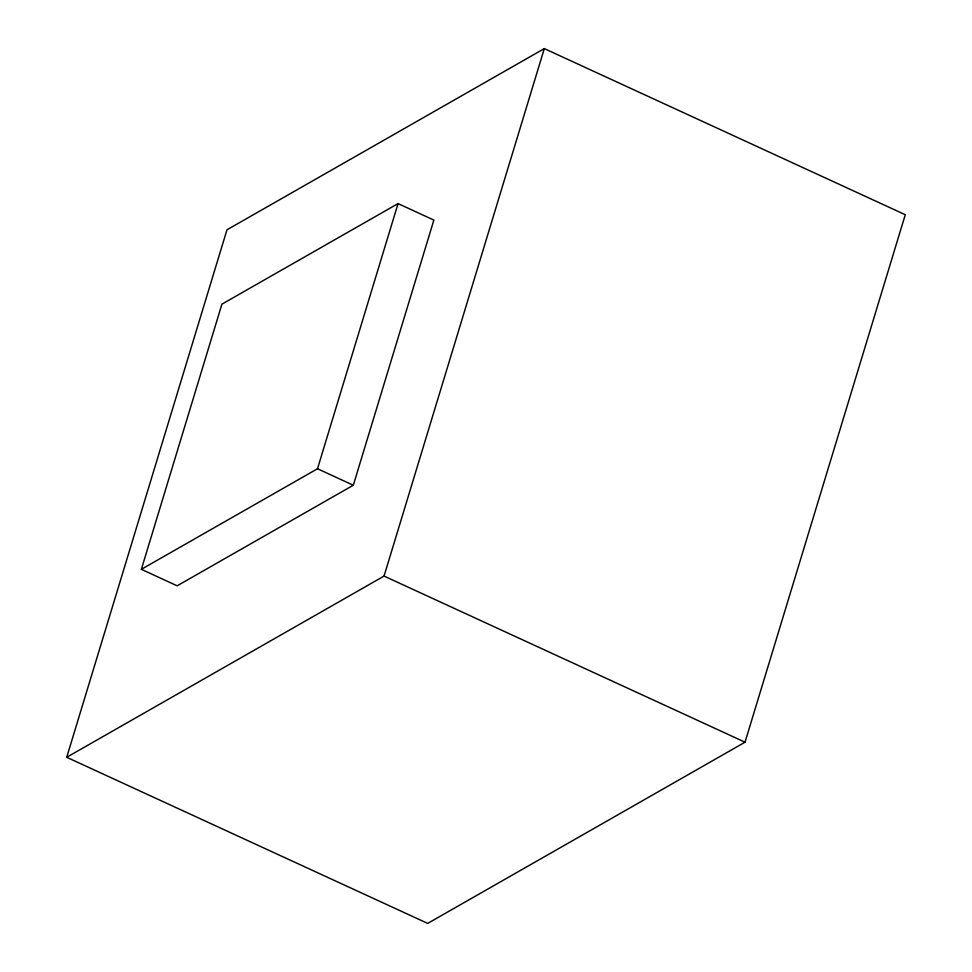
<?xml version="1.0" encoding="UTF-8"?>
<svg xmlns="http://www.w3.org/2000/svg" width="972" height="972" viewBox="0 0 972 972"><rect width="100%" height="100%" fill="white"/><g stroke="black" fill="none" stroke-linecap="round" stroke-linejoin="round"><path stroke-width="1.46" d="M66.716 757.285L226.974 229.805L544.308 48.6L905.284 214.715L745.026 742.195L427.692 923.4L66.716 757.285L384.049 576.08L544.308 48.6M141.353 569.325L221.908 304.175L398.058 203.598L433.864 220.073L353.31 485.235L177.159 585.812L141.353 569.325L317.492 468.747L398.058 203.598M317.492 468.747L353.31 485.235M384.049 576.08L745.026 742.195"/></g></svg>
